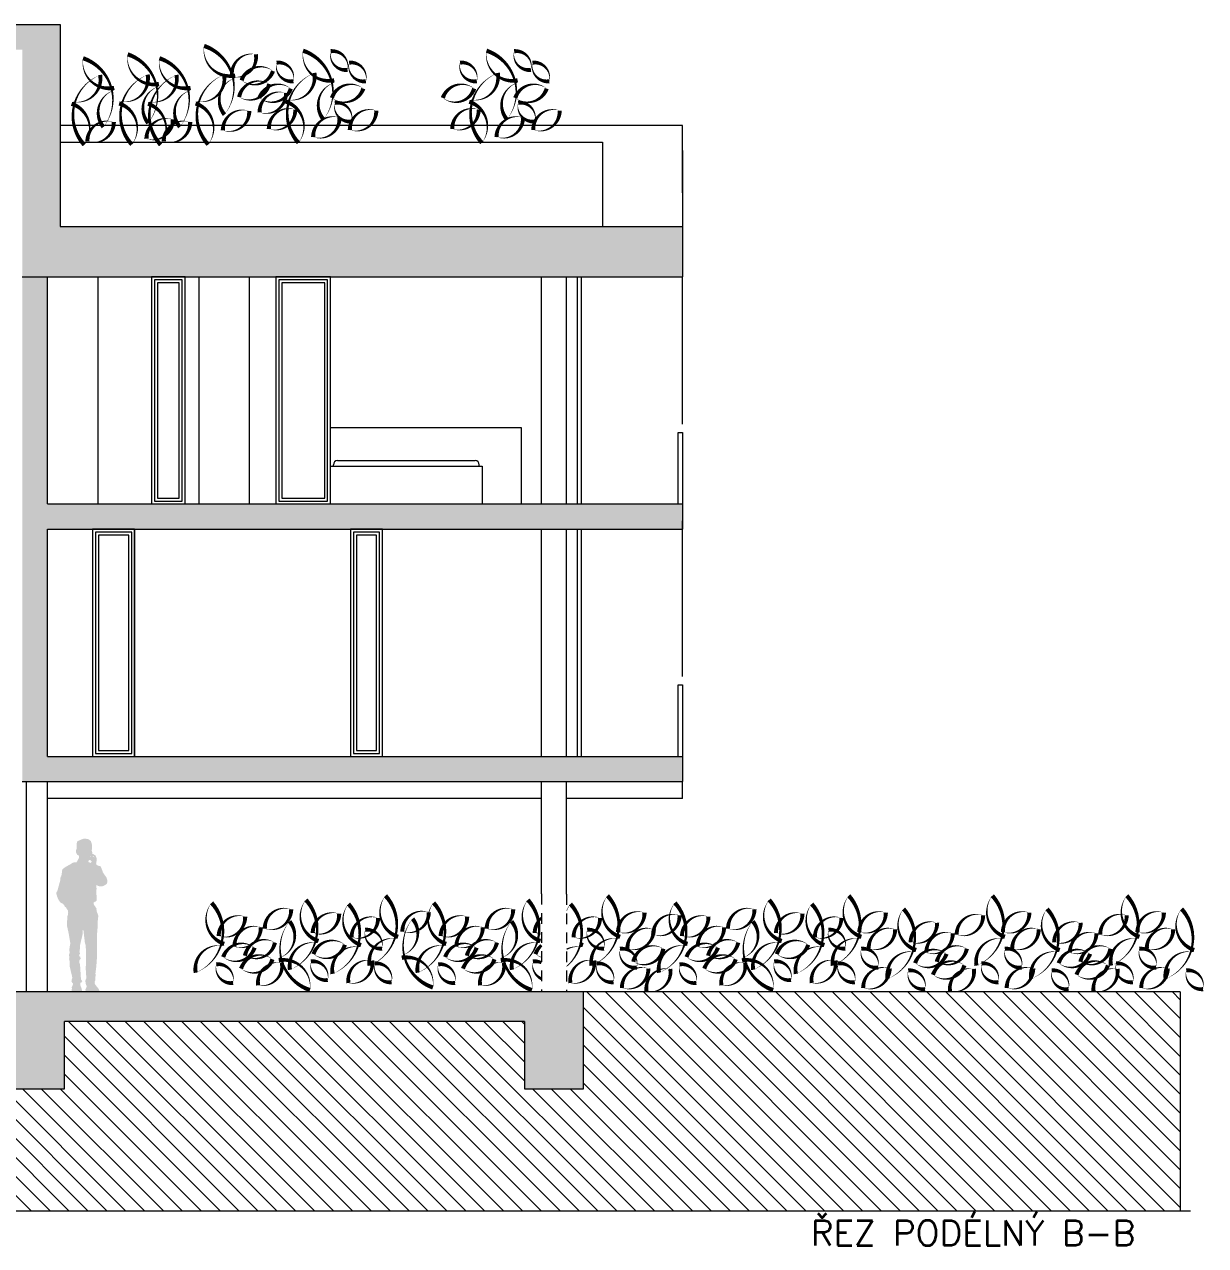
# Model space of a CAD drawing. Header units: metres. Extents: x -45 to 1930, y -347 to 488.
# Drawn here: x 251.41 to 265.45, y -146.66 to -132.15 of the extents above; entities that cross this region are included whole.
import ezdxf

# ---------------------------------------------------------------- set-up
doc = ezdxf.new("R2010")
doc.units = ezdxf.units.M
doc.linetypes.add('ČÁRKOVANÁ', pattern=[19.05, 12.7, -6.35])
for name, color, linetype in [('2 lidi', 4, 'Continuous'), ('popis', 6, 'Continuous'), ('SRAFY', 3, 'Continuous'), ('zariz.predmety', 203, 'Continuous'), ('ZARIZOVAKY', 251, 'Continuous')]:
    doc.layers.add(name, color=color, linetype=linetype)
doc.layers.add('FLOATINGWINDOWS', color=2, linetype='Continuous', plot=False)
doc.layers.add('Standard', color=7, linetype='Continuous', lineweight=25)
doc.styles.add('ROMANS', font='romans.shx', dxfattribs={"width": 0.7})

# ---------------------------------------------------------------- blocks, each defined once
blk = doc.blocks.new('pan')
at = {"layer": '2 lidi'}
h = blk.add_hatch(color=254, dxfattribs=at)
h.dxf.hatch_style = 1
h.paths.add_polyline_path([(162.087, 139.288), (162.087, 139.304), (162.075, 139.323), (162.039, 139.455), (162.039, 139.474), (162.037, 139.487), (162.029, 139.499), (162.025, 139.515), (162.018, 139.57), (162.013, 139.582), (161.978, 139.607), (161.908, 139.646), (161.89, 139.659), (161.848, 139.663), (161.839, 139.674), (161.829, 139.695), (161.821, 139.708), (161.818, 139.736), (161.829, 139.749), (161.838, 139.749), (161.851, 139.772), (161.855, 139.791), (161.854, 139.81), (161.848, 139.815), (161.847, 139.883), (161.839, 139.911), (161.823, 139.919), (161.794, 139.931), (161.766, 139.942), (161.747, 139.944), (161.704, 139.936), (161.678, 139.915), (161.67, 139.893), (161.663, 139.861), (161.662, 139.83), (161.665, 139.815), (161.669, 139.803), (161.67, 139.8), (161.667, 139.798), (161.662, 139.786), (161.66, 139.763), (161.652, 139.761), (161.634, 139.75), (161.623, 139.745), (161.621, 139.741), (161.607, 139.705), (161.607, 139.696), (161.613, 139.654), (161.615, 139.642), (161.611, 139.633), (161.603, 139.628), (161.582, 139.619), (161.568, 139.617), (161.559, 139.609), (161.538, 139.558), (161.538, 139.548), (161.507, 139.502), (161.494, 139.486), (161.49, 139.474), (161.485, 139.461), (161.481, 139.45), (161.481, 139.431), (161.485, 139.412), (161.495, 139.4), (161.511, 139.391), (161.525, 139.383), (161.54, 139.378), (161.548, 139.377), (161.571, 139.375), (161.579, 139.378), (161.591, 139.38), (161.603, 139.39), (161.607, 139.392), (161.614, 139.385), (161.611, 139.363), (161.609, 139.346), (161.613, 139.329), (161.613, 139.288), (161.607, 139.255), (161.609, 139.234), (161.607, 139.208), (161.617, 139.198), (161.633, 139.192), (161.643, 139.184), (161.643, 139.167), (161.638, 139.153), (161.628, 139.141), (161.615, 139.118), (161.607, 139.109), (161.611, 139.1), (161.608, 139.08), (161.589, 139.029), (161.592, 138.989), (161.597, 138.955), (161.595, 138.93), (161.597, 138.887), (161.601, 138.851), (161.605, 138.777), (161.604, 138.715), (161.604, 138.669), (161.604, 138.643), (161.605, 138.543), (161.603, 138.528), (161.605, 138.515), (161.607, 138.507), (161.612, 138.429), (161.617, 138.387), (161.621, 138.358), (161.623, 138.34), (161.619, 138.317), (161.626, 138.294), (161.622, 138.276), (161.627, 138.252), (161.631, 138.245), (161.63, 138.239), (161.629, 138.235), (161.634, 138.23), (161.627, 138.211), (161.596, 138.171), (161.583, 138.155), (161.582, 138.147), (161.578, 138.144), (161.578, 138.133), (161.597, 138.128), (161.74, 138.128), (161.742, 138.151), (161.737, 138.159), (161.725, 138.192), (161.734, 138.203), (161.736, 138.209), (161.742, 138.245), (161.742, 138.258), (161.731, 138.286), (161.739, 138.404), (161.735, 138.456), (161.736, 138.591), (161.738, 138.675), (161.748, 138.703), (161.757, 138.779), (161.765, 138.849), (161.774, 138.857), (161.776, 138.804), (161.805, 138.681), (161.806, 138.649), (161.81, 138.613), (161.813, 138.596), (161.806, 138.576), (161.818, 138.56), (161.813, 138.546), (161.803, 138.538), (161.799, 138.516), (161.813, 138.498), (161.813, 138.465), (161.806, 138.448), (161.802, 138.38), (161.795, 138.27), (161.78, 138.25), (161.785, 138.242), (161.792, 138.23), (161.802, 138.232), (161.801, 138.195), (161.795, 138.181), (161.788, 138.164), (161.789, 138.154), (161.782, 138.148), (161.782, 138.128), (161.798, 138.128), (161.855, 138.128), (161.907, 138.134), (161.904, 138.155), (161.899, 138.159), (161.905, 138.173), (161.903, 138.184), (161.892, 138.2), (161.891, 138.221), (161.903, 138.238), (161.908, 138.25), (161.903, 138.274), (161.897, 138.29), (161.928, 138.421), (161.929, 138.483), (161.936, 138.51), (161.933, 138.542), (161.939, 138.556), (161.936, 138.567), (161.929, 138.585), (161.929, 138.6), (161.933, 138.61), (161.932, 138.633), (161.929, 138.657), (161.921, 138.698), (161.941, 138.818), (161.961, 138.907), (161.958, 139.004), (161.958, 139.018), (161.952, 139.028), (161.95, 139.046), (161.95, 139.058), (161.947, 139.069), (161.949, 139.09), (161.953, 139.092), (161.977, 139.131), (161.986, 139.131), (161.989, 139.145), (162.01, 139.17), (162.034, 139.18), (162.058, 139.209), (162.078, 139.254)])
h.paths.add_polyline_path([(161.678, 139.655), (161.67, 139.666), (161.668, 139.672), (161.671, 139.678), (161.678, 139.675), (161.679, 139.688), (161.684, 139.692), (161.695, 139.688), (161.703, 139.683), (161.708, 139.675), (161.703, 139.664), (161.689, 139.659)], flags=16)
h.paths.add_polyline_path([(161.683, 139.724), (161.679, 139.733), (161.684, 139.733), (161.687, 139.729), (161.688, 139.725)], flags=16)
h.paths.add_polyline_path([(161.638, 139.723), (161.642, 139.733), (161.658, 139.739), (161.648, 139.729)], flags=16)

msp = doc.modelspace()

# ---------------------------------------------------------------- hatches: boundary and pattern name
at = {"layer": 'SRAFY', "linetype": 'Continuous', "lineweight": 0}
h = msp.add_hatch(color=256, dxfattribs=at)
h.paths.add_polyline_path([(247.382439, -132.447903), (247.282439, -132.447903), (247.282439, -134.547185), (246.07573, -134.547185), (246.07573, -132.447903), (245.97573, -132.447903), (245.97573, -134.547185), (243.682439, -134.547185), (243.382439, -134.547185), (233.704501, -134.547185), (233.704501, -133.347185), (233.673195, -133.347185, -0.193603533), (233.694143, -133.481714, -0.3746573), (233.49575, -133.347185), (233.254501, -133.347185), (233.254501, -137.847185), (233.704501, -137.847185), (233.704501, -135.147185), (242.712439, -135.147185), (242.712439, -137.847185), (243.012439, -137.847185), (243.012439, -137.535641), (243.012439, -135.147185), (244.482439, -135.147185), (244.482439, -137.847185), (244.582439, -137.847185), (244.582439, -135.147185), (245.632439, -135.147185), (245.632439, -137.847185), (245.732439, -137.847185), (245.732439, -135.147185), (248.532439, -135.147185), (248.532439, -135.023656), (247.382439, -135.023656), (247.382439, -134.547185)])
h.paths.add_polyline_path([(251.832654, -132.147185), (248.170674, -132.147903), (243.382439, -132.147185), (243.382439, -134.547185), (243.682439, -134.547185), (243.682439, -132.447903), (245.97573, -132.447903), (247.720674, -132.447903), (251.382439, -132.447903), (251.382439, -133.247903), (251.382439, -135.147185), (259.229241, -135.147185), (259.229241, -134.547185), (251.832654, -134.547185)])
h.paths.add_polyline_path([(251.382439, -135.147185), (251.382439, -138.147185), (251.382439, -140.847185), (251.382439, -141.147185), (259.229241, -141.147185), (259.229241, -140.847185), (251.682439, -140.847185), (251.682439, -138.147185), (259.229241, -138.147185), (259.229241, -138.047185), (259.229241, -137.847185), (251.682439, -137.847185), (251.682439, -135.147185)])
h = msp.add_hatch(dxfattribs=at)
h.set_pattern_fill('ANSI31', color=251, scale=0.05, style=0)
h.set_pattern_definition([(135, (163.36765, -22.20767), (-0.1122532, -0.1122532), [])])
h.paths.add_polyline_path([(240.183903, -143.997185), (240.183903, -144.797185), (239.483903, -144.797185), (239.483903, -143.997185), (234.973508, -143.997185), (234.973508, -144.797185), (234.273508, -144.797185), (234.273508, -143.797185), (229.249148, -143.797185), (229.249148, -146.248956), (265.143511, -146.248956), (265.143511, -143.647185), (258.051689, -143.647185), (258.051689, -143.997185), (258.051689, -144.797185), (257.351689, -144.797185), (257.351689, -143.997185), (251.882439, -143.997185), (251.882439, -144.797185), (251.182439, -144.797185), (251.182439, -143.997185), (247.582439, -143.997185), (247.582439, -144.797185), (246.882439, -144.797185), (246.882439, -143.997185), (243.932439, -143.997185), (243.932439, -144.797185), (243.232439, -144.797185), (243.232439, -143.997185)])
msp.add_hatch(color=256, dxfattribs=at).paths.add_polyline_path([(241.806211, -143.647185, -0.007472934), (241.796197, -143.647185), (234.273508, -143.647185), (234.273508, -144.797185), (234.973508, -144.797185), (234.973508, -143.997185), (239.483903, -143.997185), (239.483903, -144.797185), (240.183903, -144.797185), (240.183903, -143.997185), (243.232439, -143.997185), (243.232439, -144.797185), (243.932439, -144.797185), (243.932439, -143.997185), (246.882439, -143.997185), (246.882439, -144.797185), (247.582439, -144.797185), (247.582439, -143.997185), (251.182439, -143.997185), (251.182439, -144.797185), (251.882439, -144.797185), (251.882439, -143.997185), (257.351689, -143.997185), (257.351689, -144.797185), (258.051689, -144.797185), (258.051689, -143.997185), (258.051689, -143.647185)])

# ---------------------------------------------------------------- linework, layer by layer
at = {"layer": 'FLOATINGWINDOWS', "linetype": 'Continuous', "lineweight": 0}
for p, q in [((265.143511, -143.647185), (265.143511, -146.248956)), ((229.249148, -146.248956), (265.266575, -146.248956))]:
    msp.add_line(p, q, dxfattribs=at)
at = {"layer": 'popis', "linetype": 'Continuous', "lineweight": 0}
for p, q in [((265.143511, -143.647185), (229.249148, -143.647185)), ((258.051689, -143.997185), (258.051689, -143.647185)), ((251.882439, -144.797185), (251.882439, -143.997185)), ((257.351689, -143.997185), (251.882439, -143.997185)), ((257.351689, -143.997185), (257.351689, -144.797185)), ((258.051689, -144.797185), (258.051689, -143.997185)), ((251.182439, -144.797185), (251.882439, -144.797185)), ((257.351689, -144.797185), (258.051689, -144.797185))]:
    msp.add_line(p, q, dxfattribs=at)
at = {"layer": 'SRAFY', "linetype": 'Continuous', "lineweight": 0}
for p, q in [((248.170674, -132.147903), (251.832654, -132.147185)), ((251.832654, -132.147185), (251.832654, -134.547185)), ((251.832439, -134.547185), (259.229241, -134.547185)), ((259.229241, -134.547185), (259.229241, -135.147185)), ((251.382439, -135.147185), (259.229241, -135.147185)), ((251.682439, -137.847185), (251.682439, -135.147185)), ((257.551689, -137.847185), (257.551689, -135.147185)), ((257.851689, -137.847185), (257.851689, -135.147185)), ((259.179241, -137.847185), (259.179241, -136.997185)), ((259.179241, -136.997185), (259.229241, -136.997185)), ((259.229241, -136.997185), (259.229241, -137.847185)), ((251.682439, -137.847185), (259.229241, -137.847185)), ((259.229241, -137.847185), (259.229241, -138.147185)), ((251.682439, -140.847185), (251.682439, -138.147185)), ((251.682439, -138.147185), (259.229241, -138.147185)), ((257.551689, -140.847185), (257.551689, -138.147185)), ((257.851689, -140.847185), (257.851689, -138.147185)), ((259.179241, -140.847185), (259.179241, -139.997185)), ((259.179241, -139.997185), (259.229241, -139.997185)), ((259.229241, -139.997185), (259.229241, -140.847185)), ((259.229241, -140.747185), (259.229241, -141.147185)), ((251.682439, -140.847185), (259.229241, -140.847185)), ((251.382439, -141.147185), (259.229241, -141.147185)), ((251.432439, -143.647185), (251.432439, -141.147185)), ((251.682439, -143.647185), (251.682439, -141.147185)), ((257.551689, -142.482034), (257.551689, -141.147185)), ((257.851689, -142.485971), (257.851689, -141.147185))]:
    msp.add_line(p, q, dxfattribs=at)
at = {"layer": 'SRAFY', "linetype": 'ČÁRKOVANÁ', "lineweight": 0, "ltscale": 0.01}
for p, q in [((257.551689, -142.482034), (257.551689, -143.643248)), ((257.851689, -142.485971), (257.851689, -143.647185))]:
    msp.add_line(p, q, dxfattribs=at)
at = {"layer": 'zariz.predmety', "color": 253, "linetype": 'Continuous', "ltscale": 0.001}
for points in [[(252.635609, -132.502427, 0, 0, 0.520567051), (252.635609, -132.502427, 0, 0.05, 0.520567051), (253.005369, -132.854882, 0, 0.05, 0.520567051), (252.997777, -132.88564, 0, 0.05, 0.520567051), (252.877668, -133.31937, 0, 0.05, 0.520567051), (252.635609, -132.502427, 0.05, 0.05, 0)], [(253.543284, -132.402427, 0, 0, 0.520567051), (253.543284, -132.402427, 0, 0.05, 0.520567051), (253.913044, -132.754882, 0, 0.05, 0.520567051), (253.905452, -132.78564, 0, 0.05, 0.520567051), (253.785343, -133.21937, 0, 0.05, 0.520567051), (253.543284, -132.402427, 0.05, 0.05, 0)], [(254.158771, -132.503014, 0, 0, 0.520567051), (254.158771, -132.503014, 0, 0.05, 0.520567051), (253.87567, -132.769775, 0, 0.05, 0.520567051), (254.158771, -132.503014, 0.05, 0.05, 0)], [(254.719438, -132.459098, 0, 0, 0.520567051), (254.719438, -132.459098, 0, 0.05, 0.520567051), (255.089199, -132.811553, 0, 0.05, 0.520567051), (255.081606, -132.842311, 0, 0.05, 0.520567051), (254.961497, -133.276041, 0, 0.05, 0.520567051), (254.719438, -132.459098, 0.05, 0.05, 0)], [(255.048171, -132.466064, 0, 0, 0.520567051), (255.048171, -132.466064, 0, 0.05, 0.520567051), (255.247881, -132.688357, 0, 0.05, 0.520567051), (255.048171, -132.466064, 0.05, 0.05, 0)], [(256.899369, -132.459098, 0, 0, 0.520567051), (256.899369, -132.459098, 0, 0.05, 0.520567051), (257.26913, -132.811553, 0, 0.05, 0.520567051), (257.261537, -132.842311, 0, 0.05, 0.520567051), (257.141428, -133.276041, 0, 0.05, 0.520567051), (256.899369, -132.459098, 0.05, 0.05, 0)], [(257.228102, -132.466064, 0, 0, 0.520567051), (257.228102, -132.466064, 0, 0.05, 0.520567051), (257.427812, -132.688357, 0, 0.05, 0.520567051), (257.228102, -132.466064, 0.05, 0.05, 0)], [(252.104251, -132.548837, 0, 0, 0.520567051), (252.104251, -132.548837, 0, 0.05, 0.520567051), (252.474011, -132.901292, 0, 0.05, 0.520567051), (252.466419, -132.93205, 0, 0.05, 0.520567051), (252.34631, -133.365779, 0, 0.05, 0.520567051), (252.104251, -132.548837, 0.05, 0.05, 0)], [(253.011926, -132.548837, 0, 0, 0.520567051), (253.011926, -132.548837, 0, 0.05, 0.520567051), (253.381686, -132.901292, 0, 0.05, 0.520567051), (253.374094, -132.93205, 0, 0.05, 0.520567051), (253.253985, -133.365779, 0, 0.05, 0.520567051), (253.011926, -132.548837, 0.05, 0.05, 0)], [(253.988562, -132.812118, 0, 0, 0.520567051), (253.988562, -132.812118, 0, 0.05, 0.520567051), (254.361535, -132.701669, 0, 0.05, 0.520567051), (253.988562, -132.812118, 0.05, 0.05, 0)], [(254.404663, -132.601195, 0, 0, 0.520567051), (254.404663, -132.601195, 0, 0.05, 0.520567051), (254.604373, -132.823488, 0, 0.05, 0.520567051), (254.404663, -132.601195, 0.05, 0.05, 0)], [(255.266072, -132.601361, 0, 0, 0.520567051), (255.266072, -132.601361, 0, 0.05, 0.520567051), (255.465782, -132.823654, 0, 0.05, 0.520567051), (255.266072, -132.601361, 0.05, 0.05, 0)], [(256.584594, -132.601195, 0, 0, 0.520567051), (256.584594, -132.601195, 0, 0.05, 0.520567051), (256.784304, -132.823488, 0, 0.05, 0.520567051), (256.584594, -132.601195, 0.05, 0.05, 0)], [(257.446003, -132.601361, 0, 0, 0.520567051), (257.446003, -132.601361, 0, 0.05, 0.520567051), (257.645713, -132.823654, 0, 0.05, 0.520567051), (257.446003, -132.601361, 0.05, 0.05, 0)], [(252.11811, -133.578638, 0, 0, 0.520567051), (252.11811, -133.578638, 0, 0.05, 0.520567051), (251.968279, -133.090275, 0, 0.05, 0.520567051), (251.989959, -133.067174, 0, 0.05, 0.520567051), (252.307054, -132.747802, 0, 0.05, 0.520567051), (252.11811, -133.578638, 0.05, 0.05, 0)], [(252.683462, -133.57488, 0, 0, 0.520567051), (252.683462, -133.57488, 0, 0.05, 0.520567051), (252.533631, -133.086517, 0, 0.05, 0.520567051), (252.555312, -133.063416, 0, 0.05, 0.520567051), (252.872406, -132.744044, 0, 0.05, 0.520567051), (252.683462, -133.57488, 0.05, 0.05, 0)], [(253.025785, -133.578638, 0, 0, 0.520567051), (253.025785, -133.578638, 0, 0.05, 0.520567051), (252.875954, -133.090275, 0, 0.05, 0.520567051), (252.897634, -133.067174, 0, 0.05, 0.520567051), (253.214729, -132.747802, 0, 0.05, 0.520567051), (253.025785, -133.578638, 0.05, 0.05, 0)], [(253.591137, -133.57488, 0, 0, 0.520567051), (253.591137, -133.57488, 0, 0.05, 0.520567051), (253.441306, -133.086517, 0, 0.05, 0.520567051), (253.462987, -133.063416, 0, 0.05, 0.520567051), (253.780081, -132.744044, 0, 0.05, 0.520567051), (253.591137, -133.57488, 0.05, 0.05, 0)], [(254.315619, -132.855072, 0, 0, 0.520567051), (254.315619, -132.855072, 0, 0.05, 0.520567051), (253.959049, -133.010524, 0, 0.05, 0.520567051), (254.315619, -132.855072, 0.05, 0.05, 0)], [(254.664362, -133.554407, 0, 0, 0.520567051), (254.664362, -133.554407, 0, 0.05, 0.520567051), (254.514531, -133.066045, 0, 0.05, 0.520567051), (254.536211, -133.042943, 0, 0.05, 0.520567051), (254.853306, -132.723571, 0, 0.05, 0.520567051), (254.664362, -133.554407, 0.05, 0.05, 0)], [(256.844293, -133.554407, 0, 0, 0.520567051), (256.844293, -133.554407, 0, 0.05, 0.520567051), (256.694462, -133.066045, 0, 0.05, 0.520567051), (256.716142, -133.042943, 0, 0.05, 0.520567051), (257.033237, -132.723571, 0, 0.05, 0.520567051), (256.844293, -133.554407, 0.05, 0.05, 0)], [(254.200378, -133.020476, 0, 0, 0.520567051), (254.200378, -133.020476, 0, 0.05, 0.520567051), (254.57335, -132.910027, 0, 0.05, 0.520567051), (254.200378, -133.020476, 0.05, 0.05, 0)], [(254.202095, -133.19267, 0, 0, 0.520567051), (254.202095, -133.19267, 0, 0.05, 0.520567051), (254.515835, -132.962725, 0, 0.05, 0.520567051), (254.202095, -133.19267, 0.05, 0.05, 0)], [(255.061787, -133.020642, 0, 0, 0.520567051), (255.061787, -133.020642, 0, 0.05, 0.520567051), (255.434759, -132.910193, 0, 0.05, 0.520567051), (255.061787, -133.020642, 0.05, 0.05, 0)], [(256.380309, -133.020476, 0, 0, 0.520567051), (256.380309, -133.020476, 0, 0.05, 0.520567051), (256.753281, -132.910027, 0, 0.05, 0.520567051), (256.380309, -133.020476, 0.05, 0.05, 0)], [(257.241718, -133.020642, 0, 0, 0.520567051), (257.241718, -133.020642, 0, 0.05, 0.520567051), (257.61469, -132.910193, 0, 0.05, 0.520567051), (257.241718, -133.020642, 0.05, 0.05, 0)], [(255.096126, -133.078553, 0, 0, 0.520567051), (255.096126, -133.078553, 0, 0.05, 0.520567051), (255.295835, -133.300846, 0, 0.05, 0.520567051), (255.096126, -133.078553, 0.05, 0.05, 0)], [(257.276057, -133.078553, 0, 0, 0.520567051), (257.276057, -133.078553, 0, 0.05, 0.520567051), (257.475766, -133.300846, 0, 0.05, 0.520567051), (257.276057, -133.078553, 0.05, 0.05, 0)], [(252.858112, -133.506638, 0, 0, 0.520567051), (252.858112, -133.506638, 0, 0.05, 0.520567051), (253.171853, -133.276694, 0, 0.05, 0.520567051), (252.858112, -133.506638, 0.05, 0.05, 0)], [(253.765787, -133.406638, 0, 0, 0.520567051), (253.765787, -133.406638, 0, 0.05, 0.520567051), (254.079528, -133.176694, 0, 0.05, 0.520567051), (253.765787, -133.406638, 0.05, 0.05, 0)], [(254.312767, -133.389142, 0, 0, 0.520567051), (254.312767, -133.389142, 0, 0.05, 0.520567051), (254.626508, -133.159198, 0, 0.05, 0.520567051), (254.312767, -133.389142, 0.05, 0.05, 0)], [(254.839012, -133.486165, 0, 0, 0.520567051), (254.839012, -133.486165, 0, 0.05, 0.520567051), (255.152752, -133.256221, 0, 0.05, 0.520567051), (254.839012, -133.486165, 0.05, 0.05, 0)], [(255.275319, -133.401194, 0, 0, 0.520567051), (255.275319, -133.401194, 0, 0.05, 0.520567051), (255.58906, -133.171249, 0, 0.05, 0.520567051), (255.275319, -133.401194, 0.05, 0.05, 0)], [(256.492698, -133.389142, 0, 0, 0.520567051), (256.492698, -133.389142, 0, 0.05, 0.520567051), (256.806439, -133.159198, 0, 0.05, 0.520567051), (256.492698, -133.389142, 0.05, 0.05, 0)], [(257.018943, -133.486165, 0, 0, 0.520567051), (257.018943, -133.486165, 0, 0.05, 0.520567051), (257.332683, -133.256221, 0, 0.05, 0.520567051), (257.018943, -133.486165, 0.05, 0.05, 0)], [(257.45525, -133.401194, 0, 0, 0.520567051), (257.45525, -133.401194, 0, 0.05, 0.520567051), (257.768991, -133.171249, 0, 0.05, 0.520567051), (257.45525, -133.401194, 0.05, 0.05, 0)], [(252.156001, -133.538183, 0, 0, 0.520567051), (252.156001, -133.538183, 0, 0.05, 0.520567051), (252.469742, -133.308239, 0, 0.05, 0.520567051), (252.156001, -133.538183, 0.05, 0.05, 0)], [(253.063676, -133.538183, 0, 0, 0.520567051), (253.063676, -133.538183, 0, 0.05, 0.520567051), (253.377417, -133.308239, 0, 0.05, 0.520567051), (253.063676, -133.538183, 0.05, 0.05, 0)], [(254.752532, -142.552395, 0, 0, 0.520567051), (254.752532, -142.552395, 0, 0.05, 0.520567051), (254.902363, -143.040757, 0, 0.05, 0.520567051), (254.880683, -143.063859, 0, 0.05, 0.520567051), (254.563589, -143.383231, 0, 0.05, 0.520567051), (254.752532, -142.552395, 0.05, 0.05, 0)], [(255.699133, -142.502971, 0, 0, 0.520567051), (255.699133, -142.502971, 0, 0.05, 0.520567051), (255.848965, -142.991333, 0, 0.05, 0.520567051), (255.827284, -143.014435, 0, 0.05, 0.520567051), (255.51019, -143.333807, 0, 0.05, 0.520567051), (255.699133, -142.502971, 0.05, 0.05, 0)], [(257.390875, -142.552395, 0, 0, 0.520567051), (257.390875, -142.552395, 0, 0.05, 0.520567051), (257.540706, -143.040757, 0, 0.05, 0.520567051), (257.519025, -143.063859, 0, 0.05, 0.520567051), (257.201931, -143.383231, 0, 0.05, 0.520567051), (257.390875, -142.552395, 0.05, 0.05, 0)], [(258.337476, -142.502971, 0, 0, 0.520567051), (258.337476, -142.502971, 0, 0.05, 0.520567051), (258.487307, -142.991333, 0, 0.05, 0.520567051), (258.465626, -143.014435, 0, 0.05, 0.520567051), (258.148532, -143.333807, 0, 0.05, 0.520567051), (258.337476, -142.502971, 0.05, 0.05, 0)], [(260.258624, -142.552395, 0, 0, 0.520567051), (260.258624, -142.552395, 0, 0.05, 0.520567051), (260.408455, -143.040757, 0, 0.05, 0.520567051), (260.386775, -143.063859, 0, 0.05, 0.520567051), (260.069681, -143.383231, 0, 0.05, 0.520567051), (260.258624, -142.552395, 0.05, 0.05, 0)], [(261.205225, -142.502971, 0, 0, 0.520567051), (261.205225, -142.502971, 0, 0.05, 0.520567051), (261.355056, -142.991333, 0, 0.05, 0.520567051), (261.333376, -143.014435, 0, 0.05, 0.520567051), (261.016282, -143.333807, 0, 0.05, 0.520567051), (261.205225, -142.502971, 0.05, 0.05, 0)], [(262.911337, -142.502971, 0, 0, 0.520567051), (262.911337, -142.502971, 0, 0.05, 0.520567051), (263.061168, -142.991333, 0, 0.05, 0.520567051), (263.039488, -143.014435, 0, 0.05, 0.520567051), (262.722393, -143.333807, 0, 0.05, 0.520567051), (262.911337, -142.502971, 0.05, 0.05, 0)], [(264.510131, -142.502971, 0, 0, 0.520567051), (264.510131, -142.502971, 0, 0.05, 0.520567051), (264.659962, -142.991333, 0, 0.05, 0.520567051), (264.638282, -143.014435, 0, 0.05, 0.520567051), (264.321187, -143.333807, 0, 0.05, 0.520567051), (264.510131, -142.502971, 0.05, 0.05, 0)], [(253.632145, -142.587439, 0, 0, 0.520567051), (253.632145, -142.587439, 0, 0.05, 0.520567051), (253.781976, -143.075801, 0, 0.05, 0.520567051), (253.760296, -143.098903, 0, 0.05, 0.520567051), (253.443202, -143.418275, 0, 0.05, 0.520567051), (253.632145, -142.587439, 0.05, 0.05, 0)], [(254.577883, -142.664155, 0, 0, 0.520567051), (254.577883, -142.664155, 0, 0.05, 0.520567051), (254.264142, -142.894099, 0, 0.05, 0.520567051), (254.577883, -142.664155, 0.05, 0.05, 0)], [(255.258783, -142.601238, 0, 0, 0.520567051), (255.258783, -142.601238, 0, 0.05, 0.520567051), (255.408614, -143.089601, 0, 0.05, 0.520567051), (255.386933, -143.112702, 0, 0.05, 0.520567051), (255.069839, -143.432074, 0, 0.05, 0.520567051), (255.258783, -142.601238, 0.05, 0.05, 0)], [(256.21358, -142.69933, 0, 0, 0.520567051), (256.21358, -142.69933, 0, 0.05, 0.520567051), (255.899839, -142.929275, 0, 0.05, 0.520567051), (256.21358, -142.69933, 0.05, 0.05, 0)], [(256.270488, -142.587439, 0, 0, 0.520567051), (256.270488, -142.587439, 0, 0.05, 0.520567051), (256.420319, -143.075801, 0, 0.05, 0.520567051), (256.398638, -143.098903, 0, 0.05, 0.520567051), (256.081544, -143.418275, 0, 0.05, 0.520567051), (256.270488, -142.587439, 0.05, 0.05, 0)], [(257.216225, -142.664155, 0, 0, 0.520567051), (257.216225, -142.664155, 0, 0.05, 0.520567051), (256.902484, -142.894099, 0, 0.05, 0.520567051), (257.216225, -142.664155, 0.05, 0.05, 0)], [(258.777365, -142.704866, 0, 0, 0.520567051), (258.777365, -142.704866, 0, 0.05, 0.520567051), (258.463624, -142.934811, 0, 0.05, 0.520567051), (258.777365, -142.704866, 0.05, 0.05, 0)], [(259.138237, -142.587439, 0, 0, 0.520567051), (259.138237, -142.587439, 0, 0.05, 0.520567051), (259.288068, -143.075801, 0, 0.05, 0.520567051), (259.266388, -143.098903, 0, 0.05, 0.520567051), (258.949293, -143.418275, 0, 0.05, 0.520567051), (259.138237, -142.587439, 0.05, 0.05, 0)], [(260.083975, -142.664155, 0, 0, 0.520567051), (260.083975, -142.664155, 0, 0.05, 0.520567051), (259.770234, -142.894099, 0, 0.05, 0.520567051), (260.083975, -142.664155, 0.05, 0.05, 0)], [(260.764874, -142.601238, 0, 0, 0.520567051), (260.764874, -142.601238, 0, 0.05, 0.520567051), (260.914705, -143.089601, 0, 0.05, 0.520567051), (260.893025, -143.112702, 0, 0.05, 0.520567051), (260.575931, -143.432074, 0, 0.05, 0.520567051), (260.764874, -142.601238, 0.05, 0.05, 0)], [(261.645114, -142.704866, 0, 0, 0.520567051), (261.645114, -142.704866, 0, 0.05, 0.520567051), (261.331373, -142.934811, 0, 0.05, 0.520567051), (261.645114, -142.704866, 0.05, 0.05, 0)], [(261.855902, -142.660213, 0, 0, 0.520567051), (261.855902, -142.660213, 0, 0.05, 0.520567051), (262.005733, -143.148576, 0, 0.05, 0.520567051), (261.984052, -143.171677, 0, 0.05, 0.520567051), (261.666958, -143.491049, 0, 0.05, 0.520567051), (261.855902, -142.660213, 0.05, 0.05, 0)], [(263.351226, -142.704866, 0, 0, 0.520567051), (263.351226, -142.704866, 0, 0.05, 0.520567051), (263.037485, -142.934811, 0, 0.05, 0.520567051), (263.351226, -142.704866, 0.05, 0.05, 0)], [(263.562013, -142.660213, 0, 0, 0.520567051), (263.562013, -142.660213, 0, 0.05, 0.520567051), (263.711844, -143.148576, 0, 0.05, 0.520567051), (263.690164, -143.171677, 0, 0.05, 0.520567051), (263.373069, -143.491049, 0, 0.05, 0.520567051), (263.562013, -142.660213, 0.05, 0.05, 0)], [(264.95002, -142.704866, 0, 0, 0.520567051), (264.95002, -142.704866, 0, 0.05, 0.520567051), (264.636279, -142.934811, 0, 0.05, 0.520567051), (264.95002, -142.704866, 0.05, 0.05, 0)], [(265.160807, -142.660213, 0, 0, 0.520567051), (265.160807, -142.660213, 0, 0.05, 0.520567051), (265.310638, -143.148576, 0, 0.05, 0.520567051), (265.288958, -143.171677, 0, 0.05, 0.520567051), (264.971864, -143.491049, 0, 0.05, 0.520567051), (265.160807, -142.660213, 0.05, 0.05, 0)], [(254.030902, -142.752704, 0, 0, 0.520567051), (254.030902, -142.752704, 0, 0.05, 0.520567051), (253.717162, -142.982648, 0, 0.05, 0.520567051), (254.030902, -142.752704, 0.05, 0.05, 0)], [(254.800386, -143.624848, 0, 0, 0.520567051), (254.800386, -143.624848, 0, 0.05, 0.520567051), (254.430625, -143.272393, 0, 0.05, 0.520567051), (254.438218, -143.241634, 0, 0.05, 0.520567051), (254.558327, -142.807905, 0, 0.05, 0.520567051), (254.800386, -143.624848, 0.05, 0.05, 0)], [(255.148251, -142.71766, 0, 0, 0.520567051), (255.148251, -142.71766, 0, 0.05, 0.520567051), (254.83451, -142.947604, 0, 0.05, 0.520567051), (255.148251, -142.71766, 0.05, 0.05, 0)], [(255.610377, -142.766503, 0, 0, 0.520567051), (255.610377, -142.766503, 0, 0.05, 0.520567051), (255.296636, -142.996448, 0, 0.05, 0.520567051), (255.610377, -142.766503, 0.05, 0.05, 0)], [(256.262574, -143.594014, 0, 0, 0.520567051), (256.262574, -143.594014, 0, 0.05, 0.520567051), (255.892814, -143.241559, 0, 0.05, 0.520567051), (255.900406, -143.210801, 0, 0.05, 0.520567051), (256.020515, -142.777071, 0, 0.05, 0.520567051), (256.262574, -143.594014, 0.05, 0.05, 0)], [(256.669245, -142.752704, 0, 0, 0.520567051), (256.669245, -142.752704, 0, 0.05, 0.520567051), (256.355504, -142.982648, 0, 0.05, 0.520567051), (256.669245, -142.752704, 0.05, 0.05, 0)], [(257.438728, -143.624848, 0, 0, 0.520567051), (257.438728, -143.624848, 0, 0.05, 0.520567051), (257.068968, -143.272393, 0, 0.05, 0.520567051), (257.07656, -143.241634, 0, 0.05, 0.520567051), (257.196669, -142.807905, 0, 0.05, 0.520567051), (257.438728, -143.624848, 0.05, 0.05, 0)], [(258.24872, -142.766503, 0, 0, 0.520567051), (258.24872, -142.766503, 0, 0.05, 0.520567051), (257.934979, -142.996448, 0, 0.05, 0.520567051), (258.24872, -142.766503, 0.05, 0.05, 0)], [(259.194035, -142.736929, 0, 0, 0.520567051), (259.194035, -142.736929, 0, 0.05, 0.520567051), (258.880294, -142.966874, 0, 0.05, 0.520567051), (259.194035, -142.736929, 0.05, 0.05, 0)], [(259.536994, -142.752704, 0, 0, 0.520567051), (259.536994, -142.752704, 0, 0.05, 0.520567051), (259.223254, -142.982648, 0, 0.05, 0.520567051), (259.536994, -142.752704, 0.05, 0.05, 0)], [(260.306477, -143.624848, 0, 0, 0.520567051), (260.306477, -143.624848, 0, 0.05, 0.520567051), (259.936717, -143.272393, 0, 0.05, 0.520567051), (259.94431, -143.241634, 0, 0.05, 0.520567051), (260.064419, -142.807905, 0, 0.05, 0.520567051), (260.306477, -143.624848, 0.05, 0.05, 0)], [(260.654342, -142.71766, 0, 0, 0.520567051), (260.654342, -142.71766, 0, 0.05, 0.520567051), (260.340602, -142.947604, 0, 0.05, 0.520567051), (260.654342, -142.71766, 0.05, 0.05, 0)], [(261.116469, -142.766503, 0, 0, 0.520567051), (261.116469, -142.766503, 0, 0.05, 0.520567051), (260.802728, -142.996448, 0, 0.05, 0.520567051), (261.116469, -142.766503, 0.05, 0.05, 0)], [(262.254659, -142.825478, 0, 0, 0.520567051), (262.254659, -142.825478, 0, 0.05, 0.520567051), (261.940918, -143.055423, 0, 0.05, 0.520567051), (262.254659, -142.825478, 0.05, 0.05, 0)], [(262.801639, -142.736929, 0, 0, 0.520567051), (262.801639, -142.736929, 0, 0.05, 0.520567051), (262.487898, -142.966874, 0, 0.05, 0.520567051), (262.801639, -142.736929, 0.05, 0.05, 0)], [(263.96077, -142.825478, 0, 0, 0.520567051), (263.96077, -142.825478, 0, 0.05, 0.520567051), (263.64703, -143.055423, 0, 0.05, 0.520567051), (263.96077, -142.825478, 0.05, 0.05, 0)], [(264.507751, -142.736929, 0, 0, 0.520567051), (264.507751, -142.736929, 0, 0.05, 0.520567051), (264.19401, -142.966874, 0, 0.05, 0.520567051), (264.507751, -142.736929, 0.05, 0.05, 0)], [(254.216983, -142.878124, 0, 0, 0.520567051), (254.216983, -142.878124, 0, 0.05, 0.520567051), (253.903242, -143.108068, 0, 0.05, 0.520567051), (254.216983, -142.878124, 0.05, 0.05, 0)], [(255.657475, -143.130689, 0, 0, 0.520567051), (255.657475, -143.130689, 0, 0.05, 0.520567051), (255.457765, -142.908396, 0, 0.05, 0.520567051), (255.657475, -143.130689, 0.05, 0.05, 0)], [(256.855325, -142.878124, 0, 0, 0.520567051), (256.855325, -142.878124, 0, 0.05, 0.520567051), (256.541584, -143.108068, 0, 0.05, 0.520567051), (256.855325, -142.878124, 0.05, 0.05, 0)], [(258.295817, -143.130689, 0, 0, 0.520567051), (258.295817, -143.130689, 0, 0.05, 0.520567051), (258.096108, -142.908396, 0, 0.05, 0.520567051), (258.295817, -143.130689, 0.05, 0.05, 0)], [(258.888037, -142.901339, 0, 0, 0.520567051), (258.888037, -142.901339, 0, 0.05, 0.520567051), (258.574297, -143.131284, 0, 0.05, 0.520567051), (258.888037, -142.901339, 0.05, 0.05, 0)], [(259.723074, -142.878124, 0, 0, 0.520567051), (259.723074, -142.878124, 0, 0.05, 0.520567051), (259.409334, -143.108068, 0, 0.05, 0.520567051), (259.723074, -142.878124, 0.05, 0.05, 0)], [(261.163567, -143.130689, 0, 0, 0.520567051), (261.163567, -143.130689, 0, 0.05, 0.520567051), (260.963857, -142.908396, 0, 0.05, 0.520567051), (261.163567, -143.130689, 0.05, 0.05, 0)], [(261.755787, -142.901339, 0, 0, 0.520567051), (261.755787, -142.901339, 0, 0.05, 0.520567051), (261.442046, -143.131284, 0, 0.05, 0.520567051), (261.755787, -142.901339, 0.05, 0.05, 0)], [(262.440739, -142.950898, 0, 0, 0.520567051), (262.440739, -142.950898, 0, 0.05, 0.520567051), (262.126998, -143.180843, 0, 0.05, 0.520567051), (262.440739, -142.950898, 0.05, 0.05, 0)], [(263.461898, -142.901339, 0, 0, 0.520567051), (263.461898, -142.901339, 0, 0.05, 0.520567051), (263.148158, -143.131284, 0, 0.05, 0.520567051), (263.461898, -142.901339, 0.05, 0.05, 0)], [(264.146851, -142.950898, 0, 0, 0.520567051), (264.146851, -142.950898, 0, 0.05, 0.520567051), (263.83311, -143.180843, 0, 0.05, 0.520567051), (264.146851, -142.950898, 0.05, 0.05, 0)], [(265.060692, -142.901339, 0, 0, 0.520567051), (265.060692, -142.901339, 0, 0.05, 0.520567051), (264.746952, -143.131284, 0, 0.05, 0.520567051), (265.060692, -142.901339, 0.05, 0.05, 0)], [(254.143292, -143.12137, 0, 0, 0.520567051), (254.143292, -143.12137, 0, 0.05, 0.520567051), (253.770319, -143.231819, 0, 0.05, 0.520567051), (254.143292, -143.12137, 0.05, 0.05, 0)], [(254.02805, -143.215721, 0, 0, 0.520567051), (254.02805, -143.215721, 0, 0.05, 0.520567051), (254.384621, -143.060269, 0, 0.05, 0.520567051), (254.02805, -143.215721, 0.05, 0.05, 0)], [(255.216517, -143.086326, 0, 0, 0.520567051), (255.216517, -143.086326, 0, 0.05, 0.520567051), (254.843544, -143.196775, 0, 0.05, 0.520567051), (255.216517, -143.086326, 0.05, 0.05, 0)], [(256.781635, -143.12137, 0, 0, 0.520567051), (256.781635, -143.12137, 0, 0.05, 0.520567051), (256.408662, -143.231819, 0, 0.05, 0.520567051), (256.781635, -143.12137, 0.05, 0.05, 0)], [(256.666393, -143.215721, 0, 0, 0.520567051), (256.666393, -143.215721, 0, 0.05, 0.520567051), (257.022963, -143.060269, 0, 0.05, 0.520567051), (256.666393, -143.215721, 0.05, 0.05, 0)], [(258.685469, -143.356258, 0, 0, 0.520567051), (258.685469, -143.356258, 0, 0.05, 0.520567051), (258.485759, -143.133965, 0, 0.05, 0.520567051), (258.685469, -143.356258, 0.05, 0.05, 0)], [(258.644203, -143.288496, 0, 0, 0.520567051), (258.644203, -143.288496, 0, 0.05, 0.520567051), (259.000773, -143.133044, 0, 0.05, 0.520567051), (258.644203, -143.288496, 0.05, 0.05, 0)], [(259.649384, -143.12137, 0, 0, 0.520567051), (259.649384, -143.12137, 0, 0.05, 0.520567051), (259.276411, -143.231819, 0, 0.05, 0.520567051), (259.649384, -143.12137, 0.05, 0.05, 0)], [(259.534142, -143.215721, 0, 0, 0.520567051), (259.534142, -143.215721, 0, 0.05, 0.520567051), (259.890713, -143.060269, 0, 0.05, 0.520567051), (259.534142, -143.215721, 0.05, 0.05, 0)], [(260.722609, -143.086326, 0, 0, 0.520567051), (260.722609, -143.086326, 0, 0.05, 0.520567051), (260.349636, -143.196775, 0, 0.05, 0.520567051), (260.722609, -143.086326, 0.05, 0.05, 0)], [(261.553218, -143.356258, 0, 0, 0.520567051), (261.553218, -143.356258, 0, 0.05, 0.520567051), (261.353509, -143.133965, 0, 0.05, 0.520567051), (261.553218, -143.356258, 0.05, 0.05, 0)], [(262.251807, -143.288496, 0, 0, 0.520567051), (262.251807, -143.288496, 0, 0.05, 0.520567051), (262.608377, -143.133044, 0, 0.05, 0.520567051), (262.251807, -143.288496, 0.05, 0.05, 0)], [(263.25933, -143.356258, 0, 0, 0.520567051), (263.25933, -143.356258, 0, 0.05, 0.520567051), (263.05962, -143.133965, 0, 0.05, 0.520567051), (263.25933, -143.356258, 0.05, 0.05, 0)], [(263.957918, -143.288496, 0, 0, 0.520567051), (263.957918, -143.288496, 0, 0.05, 0.520567051), (264.314489, -143.133044, 0, 0.05, 0.520567051), (263.957918, -143.288496, 0.05, 0.05, 0)], [(264.858124, -143.356258, 0, 0, 0.520567051), (264.858124, -143.356258, 0, 0.05, 0.520567051), (264.658414, -143.133965, 0, 0.05, 0.520567051), (264.858124, -143.356258, 0.05, 0.05, 0)], [(254.355108, -143.258675, 0, 0, 0.520567051), (254.355108, -143.258675, 0, 0.05, 0.520567051), (253.982135, -143.369124, 0, 0.05, 0.520567051), (254.355108, -143.258675, 0.05, 0.05, 0)], [(255.258123, -143.539962, 0, 0, 0.520567051), (255.258123, -143.539962, 0, 0.05, 0.520567051), (255.541224, -143.273201, 0, 0.05, 0.520567051), (255.258123, -143.539962, 0.05, 0.05, 0)], [(256.99345, -143.258675, 0, 0, 0.520567051), (256.99345, -143.258675, 0, 0.05, 0.520567051), (256.620477, -143.369124, 0, 0.05, 0.520567051), (256.99345, -143.258675, 0.05, 0.05, 0)], [(257.896466, -143.539962, 0, 0, 0.520567051), (257.896466, -143.539962, 0, 0.05, 0.520567051), (258.179567, -143.273201, 0, 0.05, 0.520567051), (257.896466, -143.539962, 0.05, 0.05, 0)], [(259.8612, -143.258675, 0, 0, 0.520567051), (259.8612, -143.258675, 0, 0.05, 0.520567051), (259.488227, -143.369124, 0, 0.05, 0.520567051), (259.8612, -143.258675, 0.05, 0.05, 0)], [(260.764215, -143.539962, 0, 0, 0.520567051), (260.764215, -143.539962, 0, 0.05, 0.520567051), (261.047316, -143.273201, 0, 0.05, 0.520567051), (260.764215, -143.539962, 0.05, 0.05, 0)], [(262.367048, -143.194144, 0, 0, 0.520567051), (262.367048, -143.194144, 0, 0.05, 0.520567051), (261.994076, -143.304594, 0, 0.05, 0.520567051), (262.367048, -143.194144, 0.05, 0.05, 0)], [(262.578864, -143.331449, 0, 0, 0.520567051), (262.578864, -143.331449, 0, 0.05, 0.520567051), (262.205891, -143.441899, 0, 0.05, 0.520567051), (262.578864, -143.331449, 0.05, 0.05, 0)], [(264.07316, -143.194144, 0, 0, 0.520567051), (264.07316, -143.194144, 0, 0.05, 0.520567051), (263.700187, -143.304594, 0, 0.05, 0.520567051), (264.07316, -143.194144, 0.05, 0.05, 0)], [(264.284976, -143.331449, 0, 0, 0.520567051), (264.284976, -143.331449, 0, 0.05, 0.520567051), (263.912003, -143.441899, 0, 0.05, 0.520567051), (264.284976, -143.331449, 0.05, 0.05, 0)], [(253.887313, -143.540651, 0, 0, 0.520567051), (253.887313, -143.540651, 0, 0.05, 0.520567051), (253.687603, -143.318358, 0, 0.05, 0.520567051), (253.887313, -143.540651, 0.05, 0.05, 0)], [(254.184899, -143.567779, 0, 0, 0.520567051), (254.184899, -143.567779, 0, 0.05, 0.520567051), (254.468, -143.301018, 0, 0.05, 0.520567051), (254.184899, -143.567779, 0.05, 0.05, 0)], [(255.012231, -143.505607, 0, 0, 0.520567051), (255.012231, -143.505607, 0, 0.05, 0.520567051), (254.812522, -143.283314, 0, 0.05, 0.520567051), (255.012231, -143.505607, 0.05, 0.05, 0)], [(255.77086, -143.530977, 0, 0, 0.520567051), (255.77086, -143.530977, 0, 0.05, 0.520567051), (255.571151, -143.308684, 0, 0.05, 0.520567051), (255.77086, -143.530977, 0.05, 0.05, 0)], [(256.525655, -143.540651, 0, 0, 0.520567051), (256.525655, -143.540651, 0, 0.05, 0.520567051), (256.325946, -143.318358, 0, 0.05, 0.520567051), (256.525655, -143.540651, 0.05, 0.05, 0)], [(256.823241, -143.567779, 0, 0, 0.520567051), (256.823241, -143.567779, 0, 0.05, 0.520567051), (257.106342, -143.301018, 0, 0.05, 0.520567051), (256.823241, -143.567779, 0.05, 0.05, 0)], [(258.409203, -143.530977, 0, 0, 0.520567051), (258.409203, -143.530977, 0, 0.05, 0.520567051), (258.209493, -143.308684, 0, 0.05, 0.520567051), (258.409203, -143.530977, 0.05, 0.05, 0)], [(258.509049, -143.598454, 0, 0, 0.520567051), (258.509049, -143.598454, 0, 0.05, 0.520567051), (258.82279, -143.36851, 0, 0.05, 0.520567051), (258.509049, -143.598454, 0.05, 0.05, 0)], [(258.801051, -143.640554, 0, 0, 0.520567051), (258.801051, -143.640554, 0, 0.05, 0.520567051), (259.084152, -143.373792, 0, 0.05, 0.520567051), (258.801051, -143.640554, 0.05, 0.05, 0)], [(259.393405, -143.540651, 0, 0, 0.520567051), (259.393405, -143.540651, 0, 0.05, 0.520567051), (259.193695, -143.318358, 0, 0.05, 0.520567051), (259.393405, -143.540651, 0.05, 0.05, 0)], [(259.690991, -143.567779, 0, 0, 0.520567051), (259.690991, -143.567779, 0, 0.05, 0.520567051), (259.974092, -143.301018, 0, 0.05, 0.520567051), (259.690991, -143.567779, 0.05, 0.05, 0)], [(260.518323, -143.505607, 0, 0, 0.520567051), (260.518323, -143.505607, 0, 0.05, 0.520567051), (260.318614, -143.283314, 0, 0.05, 0.520567051), (260.518323, -143.505607, 0.05, 0.05, 0)], [(261.276952, -143.530977, 0, 0, 0.520567051), (261.276952, -143.530977, 0, 0.05, 0.520567051), (261.077243, -143.308684, 0, 0.05, 0.520567051), (261.276952, -143.530977, 0.05, 0.05, 0)], [(261.376799, -143.598454, 0, 0, 0.520567051), (261.376799, -143.598454, 0, 0.05, 0.520567051), (261.69054, -143.36851, 0, 0.05, 0.520567051), (261.376799, -143.598454, 0.05, 0.05, 0)], [(262.111069, -143.613425, 0, 0, 0.520567051), (262.111069, -143.613425, 0, 0.05, 0.520567051), (261.91136, -143.391132, 0, 0.05, 0.520567051), (262.111069, -143.613425, 0.05, 0.05, 0)], [(262.408655, -143.640554, 0, 0, 0.520567051), (262.408655, -143.640554, 0, 0.05, 0.520567051), (262.691756, -143.373792, 0, 0.05, 0.520567051), (262.408655, -143.640554, 0.05, 0.05, 0)], [(262.983064, -143.530977, 0, 0, 0.520567051), (262.983064, -143.530977, 0, 0.05, 0.520567051), (262.783354, -143.308684, 0, 0.05, 0.520567051), (262.983064, -143.530977, 0.05, 0.05, 0)], [(263.08291, -143.598454, 0, 0, 0.520567051), (263.08291, -143.598454, 0, 0.05, 0.520567051), (263.396651, -143.36851, 0, 0.05, 0.520567051), (263.08291, -143.598454, 0.05, 0.05, 0)], [(263.817181, -143.613425, 0, 0, 0.520567051), (263.817181, -143.613425, 0, 0.05, 0.520567051), (263.617471, -143.391132, 0, 0.05, 0.520567051), (263.817181, -143.613425, 0.05, 0.05, 0)], [(264.114767, -143.640554, 0, 0, 0.520567051), (264.114767, -143.640554, 0, 0.05, 0.520567051), (264.397868, -143.373792, 0, 0.05, 0.520567051), (264.114767, -143.640554, 0.05, 0.05, 0)], [(264.581858, -143.530977, 0, 0, 0.520567051), (264.581858, -143.530977, 0, 0.05, 0.520567051), (264.382148, -143.308684, 0, 0.05, 0.520567051), (264.581858, -143.530977, 0.05, 0.05, 0)], [(264.681704, -143.598454, 0, 0, 0.520567051), (264.681704, -143.598454, 0, 0.05, 0.520567051), (264.995445, -143.36851, 0, 0.05, 0.520567051), (264.681704, -143.598454, 0.05, 0.05, 0)], [(265.415975, -143.613425, 0, 0, 0.520567051), (265.415975, -143.613425, 0, 0.05, 0.520567051), (265.216265, -143.391132, 0, 0.05, 0.520567051), (265.415975, -143.613425, 0.05, 0.05, 0)]]:
    msp.add_lwpolyline(points, format="xyseb", close=True, dxfattribs=at)
for points in [[(257.851689, -143.344132, 0.008466, 0.05, 0.421264672), (257.897125, -142.601238, 0, 0, 0), (257.897125, -142.601238, 0, 0.007757, 0.074596651), (257.851689, -142.681837, 0, 0.007757, 0.074596651)], [(257.551689, -142.765729, 0.02757, 0.05, 0.218704473), (257.472852, -142.947604, 0, 0.008799, 0.08466695), (257.551689, -142.960207, 0, 0.008799, 0.08466695)], [(257.551689, -143.092578, 0.036078, 0.05, 0.134443328), (257.481886, -143.196775, 0, 0.008783, 0.08450639), (257.551689, -143.235218, 0, 0.008783, 0.08450639)], [(258.01605, -143.077745, 0.047234, 0.05, 0.026559677), (258.046956, -143.089601, 0, 0.05, 0.520567051), (258.025276, -143.112702, 0, 0.016953, 0.164189849), (257.851689, -143.139741, 0, 0, 0)], [(257.551689, -143.299876, 0.035213, 0.05, 0.142903195), (257.450864, -143.283314, 0, 0.03552, 0.354820884), (257.551689, -143.489959, 0, 0.03552, 0.354820884)]]:
    msp.add_lwpolyline(points, format="xyseb", dxfattribs=at)
at = {"layer": 'ZARIZOVAKY', "linetype": 'Continuous', "lineweight": 0}
for p, q in [((251.832439, -133.547185), (258.279241, -133.547185)), ((258.279241, -133.547185), (258.279241, -134.547185)), ((259.229241, -133.647185), (259.229241, -134.547185)), ((252.282439, -137.847185), (252.282439, -135.147185)), ((253.482439, -137.847185), (253.482439, -135.147185)), ((254.082439, -137.847185), (254.082439, -135.147185)), ((254.396229, -135.147185), (254.396229, -137.847185)), ((257.979241, -137.847185), (257.979241, -135.147185)), ((258.029241, -137.847185), (258.029241, -135.147185)), ((259.229241, -136.897185), (259.229241, -135.147185)), ((255.046229, -136.938717), (257.313221, -136.938717)), ((257.313221, -136.938717), (257.313221, -137.847185)), ((255.046229, -137.747185), (255.046229, -137.297185)), ((255.046229, -137.397185), (256.846229, -137.397185)), ((255.0793, -137.397185), (255.0793, -137.38028)), ((255.1293, -137.33028), (256.763158, -137.33028)), ((256.813158, -137.397185), (256.813158, -137.38028)), ((256.846229, -137.397185), (256.846229, -137.847185)), ((252.717187, -138.147185), (252.717187, -140.847185)), ((257.979241, -140.847185), (257.979241, -138.147185)), ((258.029241, -140.847185), (258.029241, -138.147185)), ((259.229241, -139.897185), (259.229241, -138.047185)), ((259.229241, -141.347185), (259.229241, -141.147185)), ((257.551689, -141.347185), (251.682439, -141.347185)), ((259.229241, -141.347185), (257.851689, -141.347185))]:
    msp.add_line(p, q, dxfattribs=at)
msp.add_lwpolyline([(259.229241, -134.147185), (259.229241, -133.347185), (251.832439, -133.347185)], dxfattribs=at)
for points in [[(253.317951, -135.147185), (252.917951, -135.147185), (252.917951, -137.847185), (253.317951, -137.847185)], [(253.282951, -135.182185), (252.952951, -135.182185), (252.952951, -137.812185), (253.282951, -137.812185)], [(253.247951, -135.217185), (252.987951, -135.217185), (252.987951, -137.777185), (253.247951, -137.777185)], [(255.046229, -135.147185), (254.396229, -135.147185), (254.396229, -137.847185), (255.046229, -137.847185)], [(255.011229, -135.182185), (254.431229, -135.182185), (254.431229, -137.812185), (255.011229, -137.812185)], [(254.976229, -135.217185), (254.466229, -135.217185), (254.466229, -137.777185), (254.976229, -137.777185)], [(252.717187, -138.147185), (252.217187, -138.147185), (252.217187, -140.847185), (252.717187, -140.847185)], [(255.662882, -138.147185), (255.282882, -138.147185), (255.282882, -140.847185), (255.662882, -140.847185)], [(252.682187, -138.182185), (252.252187, -138.182185), (252.252187, -140.812185), (252.682187, -140.812185)], [(252.647187, -138.217185), (252.287187, -138.217185), (252.287187, -140.777185), (252.647187, -140.777185)], [(255.627882, -138.182185), (255.317882, -138.182185), (255.317882, -140.812185), (255.627882, -140.812185)], [(255.592882, -138.217185), (255.352882, -138.217185), (255.352882, -140.777185), (255.592882, -140.777185)]]:
    msp.add_lwpolyline(points, close=True, dxfattribs=at)
for centre, start, end in [((255.1293, -137.38028), 90, 180), ((256.763158, -137.38028), 0, 90)]:
    msp.add_arc(centre, 0.05, start, end, dxfattribs=at)

# ---------------------------------------------------------------- block references
at = {"linetype": 'Continuous', "lineweight": 0, "xscale": -1}
msp.add_blockref('pan', (413.874411, -281.768081), dxfattribs=at)

# ---------------------------------------------------------------- texts
at = {"layer": 'Standard', "color": 7, "linetype": 'ByBlock', "lineweight": 25, "style": 'ROMANS'}
msp.add_text('ŘEZ PODÉLNÝ B-B', height=0.3, dxfattribs=at).set_placement((260.752832, -146.661507))

doc.saveas('drawing.dxf')
